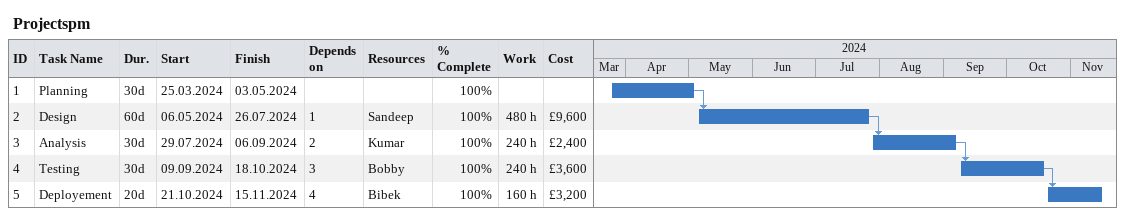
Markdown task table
Projectspm

| ID | Task | Duration | Start | Finish | Predecessors | Resources | % complete | Work (h) | Cost (£) |
|---|---|---|---|---|---|---|---|---|---|
| 1 | Planning | 30d | 2024-03-25 | 2024-05-03 |  |  | 100 |  |  |
| 2 | Design | 60d | 2024-05-06 | 2024-07-26 | 1 | Sandeep | 100 | 480 | 9600 |
| 3 | Analysis | 30d | 2024-07-29 | 2024-09-06 | 2 | Kumar | 100 | 240 | 2400 |
| 4 | Testing | 30d | 2024-09-09 | 2024-10-18 | 3 | Bobby | 100 | 240 | 3600 |
| 5 | Deployement | 20d | 2024-10-21 | 2024-11-15 | 4 | Bibek | 100 | 160 | 3200 |
